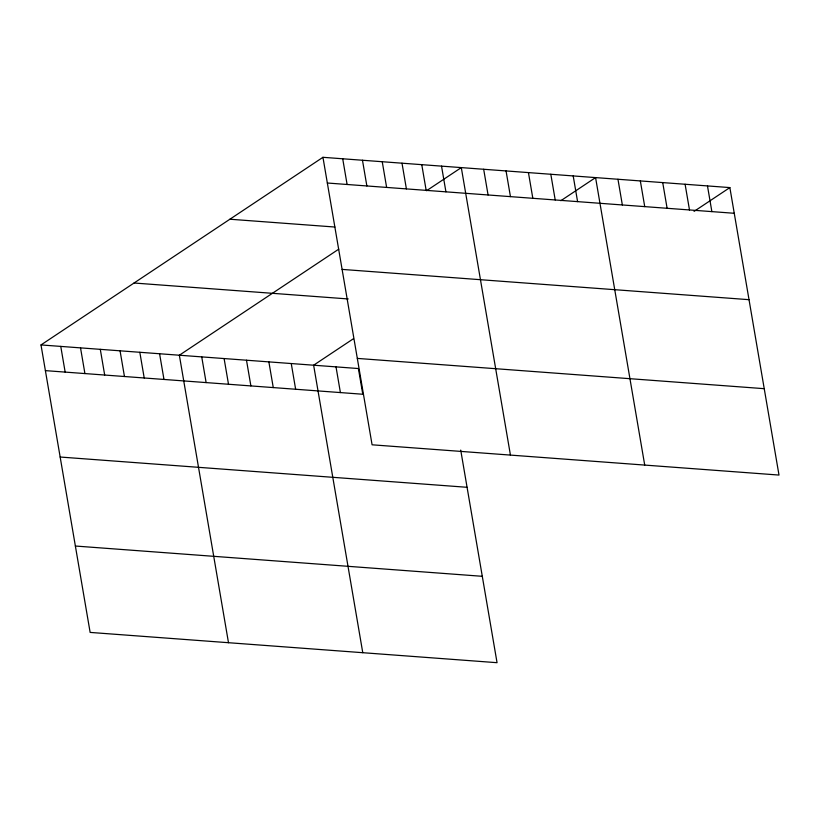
<?xml version="1.0" encoding="UTF-8"?>
<svg xmlns="http://www.w3.org/2000/svg" width="820" height="820" viewBox="0 0 820 820"><rect width="100%" height="100%" fill="white"/><g stroke="black" fill="none" stroke-linecap="round" stroke-linejoin="round"><path stroke-width="1.23" d="M460.717 450.098L497.053 662.693L90.138 632.415L41 344.933L322.947 157.307L729.861 187.585L779 475.067L372.085 444.799L322.947 157.307M338.762 249.147L179.354 355.224L228.493 642.716M426.533 190.732L461.301 167.598L510.44 455.09M353.502 338.68L313.63 365.207L362.768 652.699M560.818 200.726L595.576 177.591L644.715 465.083M694.068 211.396L729.861 187.585M327.344 183.014L734.248 213.282M229.907 219.227L334.898 227.037M342.104 269.401L749.019 299.679M134.039 283.013L348.233 298.952M357.325 358.412L764.23 388.68M41 344.933L358.391 368.539L362.788 394.246L45.397 370.63M60.157 457.027L467.072 487.295M75.379 546.028L482.283 576.306M707.476 185.914L711.873 211.621M685.1 184.254L689.497 209.961M662.714 182.583L667.111 208.29M640.338 180.923L644.735 206.63M617.962 179.252L622.349 204.959M573.201 175.931L577.587 201.628M550.814 174.26L555.212 199.967M528.439 172.6L532.826 198.307M506.053 170.929L510.45 196.636M483.677 169.268L488.074 194.975M441.529 166.132L445.926 191.839M421.767 164.666L426.164 190.363M402.005 163.19L406.402 188.897M382.243 161.724L386.63 187.421M362.471 160.248L366.868 185.955M342.709 158.783L347.106 184.479M336.015 366.878L340.402 392.585M291.254 363.547L295.641 389.254M268.868 361.886L273.265 387.583M246.492 360.216L250.889 385.923M224.106 358.555L228.503 384.252M201.73 356.885L206.127 382.591M159.582 353.748L163.979 379.455M139.82 352.282L144.217 377.989M120.058 350.806L124.455 376.513M100.296 349.34L104.683 375.047M80.524 347.875L84.921 373.571M60.762 346.399L65.159 372.106"/></g></svg>
